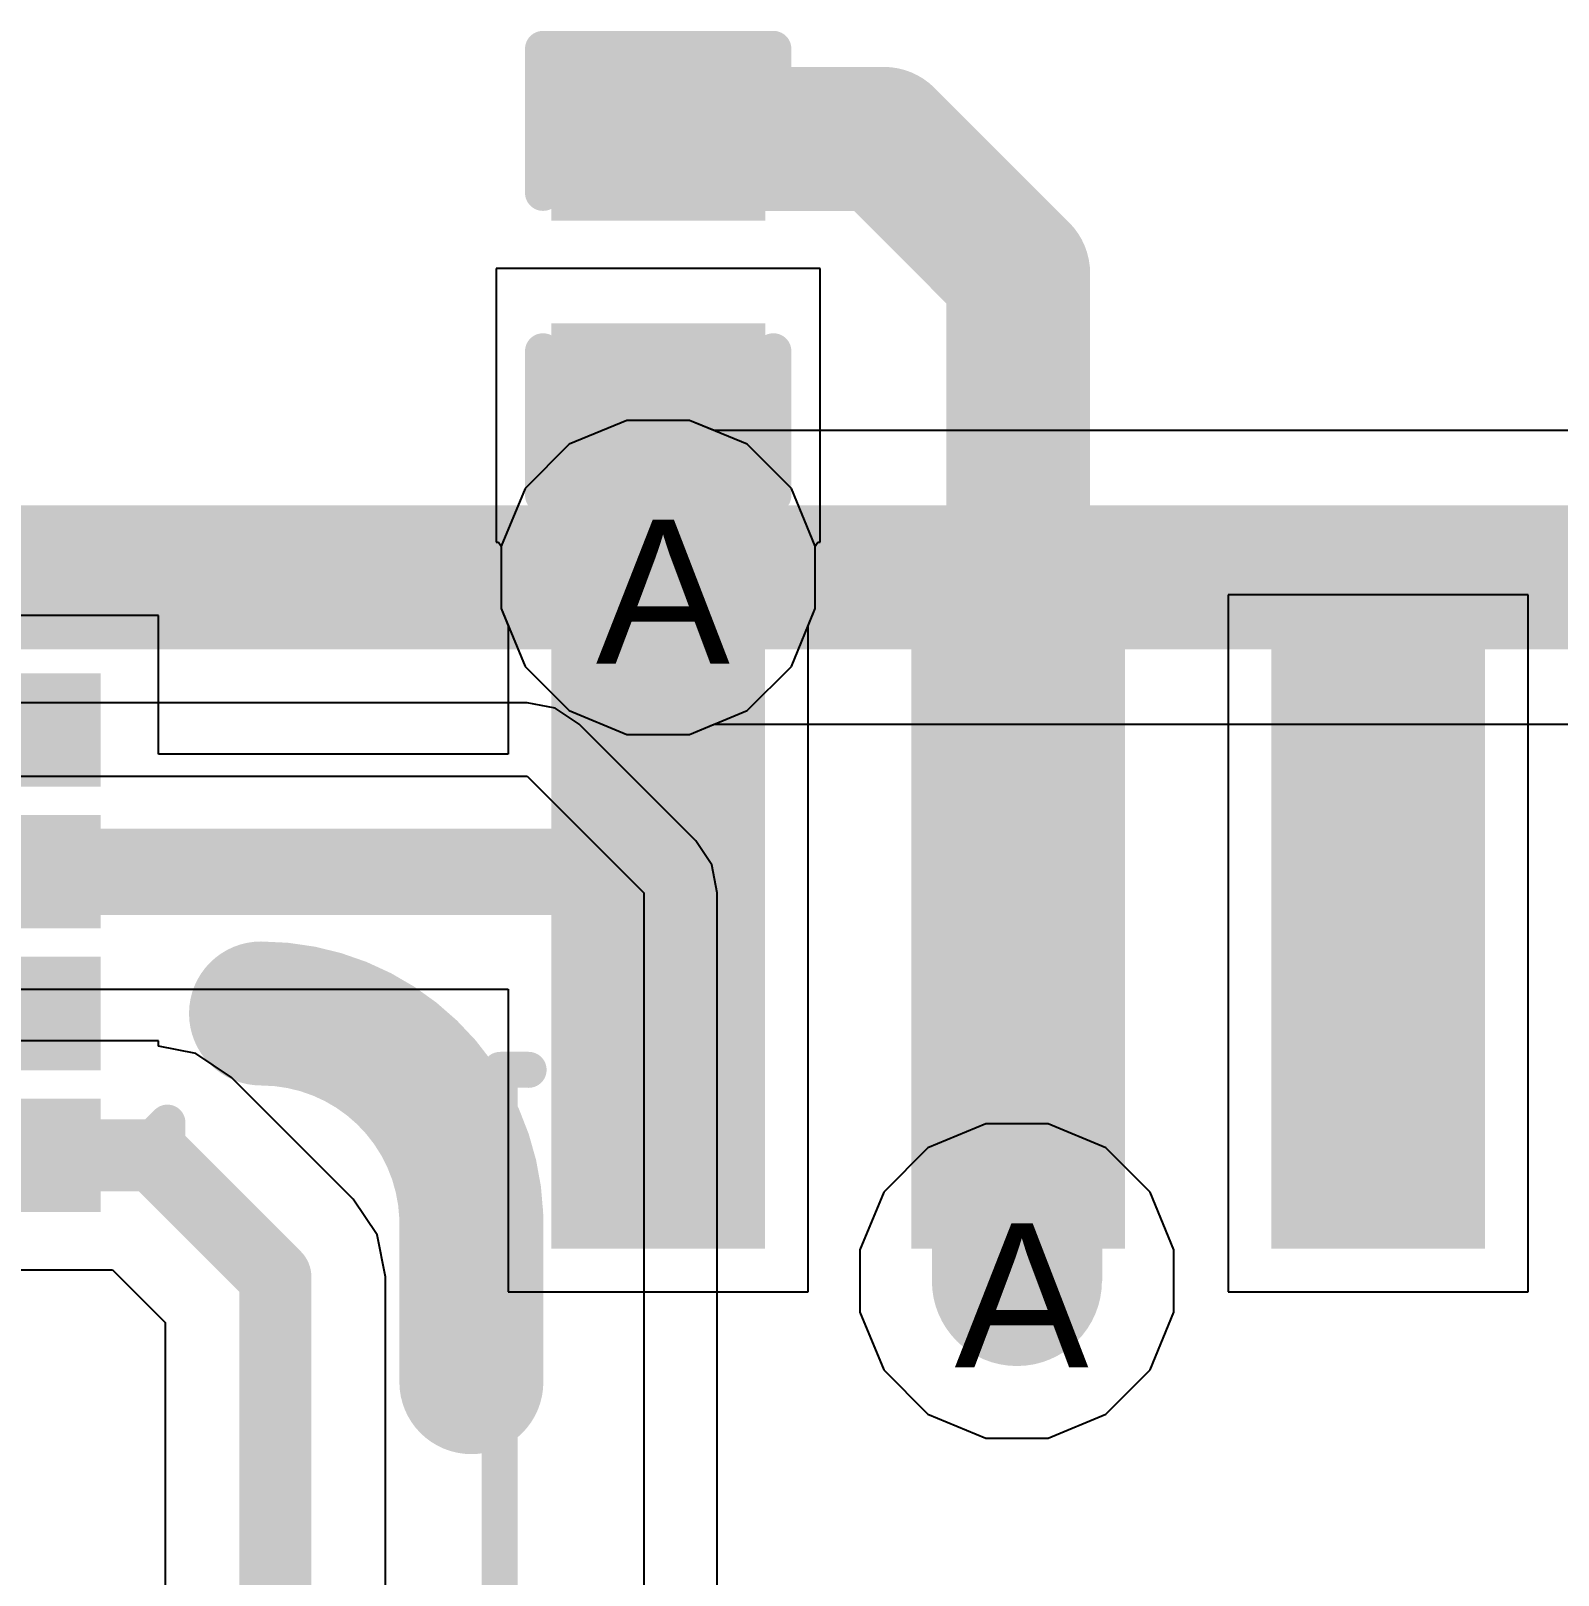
# Model space of a CAD drawing. Header units: inches. Extents: x 0 to 5271, y 0 to 5417.
# Drawn here: x 108.26 to 113.64, y 14.02 to 19.47 of the extents above; entities that cross this region are included whole.
import ezdxf

# ---------------------------------------------------------------- set-up
doc = ezdxf.new("R2010")
doc.units = ezdxf.units.IN
for name, color, linetype in [('Bottom Layer', 5, 'Continuous'), ('Drill Drawing', 1, 'Continuous'), ('L2_GND1', 16, 'Continuous'), ('L3_SIG1', 76, 'Continuous'), ('L4_PWR', 90, 'Continuous'), ('L5_GND2', 156, 'Continuous'), ('L6_SIG2', 130, 'Continuous'), ('L7_GND3', 216, 'Continuous'), ('Top Layer', 1, 'Continuous'), ('Top Overlay', 2, 'Continuous'), ('Top Paste', 8, 'Continuous'), ('Top Solder', 216, 'Continuous'), ('Via Holes', 16, 'Continuous')]:
    doc.layers.add(name, color=color, linetype=linetype)
doc.styles.add('Arial', font='', dxfattribs={"height": 0.2})
doc.styles.get('Arial').set_extended_font_data('Arial')

# ---------------------------------------------------------------- blocks, each defined once
blk = doc.blocks.new('SOIC_16_412')
at = {"layer": 'Top Layer'}
for points in [[(-3.385, 4.72), (-1.435, 4.72), (-1.435, 4.17), (-3.385, 4.17)], [(1.435, 4.72), (3.385, 4.72), (3.385, 4.17), (1.435, 4.17)], [(-3.385, 3.45), (-1.435, 3.45), (-1.435, 2.9), (-3.385, 2.9)], [(1.435, 3.45), (3.385, 3.45), (3.385, 2.9), (1.435, 2.9)], [(-3.385, 2.18), (-1.435, 2.18), (-1.435, 1.63), (-3.385, 1.63)], [(1.435, 2.18), (3.385, 2.18), (3.385, 1.63), (1.435, 1.63)], [(-3.385, 0.91), (-1.435, 0.91), (-1.435, 0.36), (-3.385, 0.36)], [(1.435, 0.91), (3.385, 0.91), (3.385, 0.36), (1.435, 0.36)], [(-3.385, -0.36), (-1.435, -0.36), (-1.435, -0.91), (-3.385, -0.91)], [(1.435, -0.36), (3.385, -0.36), (3.385, -0.91), (1.435, -0.91)], [(-3.385, -1.63), (-1.435, -1.63), (-1.435, -2.18), (-3.385, -2.18)], [(1.435, -1.63), (3.385, -1.63), (3.385, -2.18), (1.435, -2.18)], [(-3.385, -2.9), (-1.435, -2.9), (-1.435, -3.45), (-3.385, -3.45)], [(1.435, -2.9), (3.385, -2.9), (3.385, -3.45), (1.435, -3.45)], [(-3.385, -4.17), (-1.435, -4.17), (-1.435, -4.72), (-3.385, -4.72)], [(1.435, -4.17), (3.385, -4.17), (3.385, -4.72), (1.435, -4.72)]]:
    blk.add_hatch(color=1, dxfattribs=at).paths.add_polyline_path(points)
at = {"layer": 'Top Overlay'}
blk.add_hatch(color=2, dxfattribs=at).paths.add_polyline_path([(-1.3185, 4.1901), (-1.0391, 4.1901), (-1.0391, 4.6473), (-1.3185, 4.6473)])
at = {"layer": 'Top Paste'}
for points in [[(-3.385, 4.72), (-1.435, 4.72), (-1.435, 4.17), (-3.385, 4.17)], [(1.435, 4.72), (3.385, 4.72), (3.385, 4.17), (1.435, 4.17)], [(-3.385, 3.45), (-1.435, 3.45), (-1.435, 2.9), (-3.385, 2.9)], [(1.435, 3.45), (3.385, 3.45), (3.385, 2.9), (1.435, 2.9)], [(-3.385, 2.18), (-1.435, 2.18), (-1.435, 1.63), (-3.385, 1.63)], [(1.435, 2.18), (3.385, 2.18), (3.385, 1.63), (1.435, 1.63)], [(-3.385, 0.91), (-1.435, 0.91), (-1.435, 0.36), (-3.385, 0.36)], [(1.435, 0.91), (3.385, 0.91), (3.385, 0.36), (1.435, 0.36)], [(-3.385, -0.36), (-1.435, -0.36), (-1.435, -0.91), (-3.385, -0.91)], [(1.435, -0.36), (3.385, -0.36), (3.385, -0.91), (1.435, -0.91)], [(-3.385, -1.63), (-1.435, -1.63), (-1.435, -2.18), (-3.385, -2.18)], [(1.435, -1.63), (3.385, -1.63), (3.385, -2.18), (1.435, -2.18)], [(-3.385, -2.9), (-1.435, -2.9), (-1.435, -3.45), (-3.385, -3.45)], [(1.435, -2.9), (3.385, -2.9), (3.385, -3.45), (1.435, -3.45)], [(-3.385, -4.17), (-1.435, -4.17), (-1.435, -4.72), (-3.385, -4.72)], [(1.435, -4.17), (3.385, -4.17), (3.385, -4.72), (1.435, -4.72)]]:
    blk.add_hatch(color=8, dxfattribs=at).paths.add_polyline_path(points)
at = {"layer": 'Top Solder'}
for points in [[(-3.4866, 4.8216), (-1.3334, 4.8216), (-1.3334, 4.0684), (-3.4866, 4.0684)], [(1.3334, 4.8216), (3.4866, 4.8216), (3.4866, 4.0684), (1.3334, 4.0684)], [(-3.4866, 3.5516), (-1.3334, 3.5516), (-1.3334, 2.7984), (-3.4866, 2.7984)], [(1.3334, 3.5516), (3.4866, 3.5516), (3.4866, 2.7984), (1.3334, 2.7984)], [(-3.4866, 2.2816), (-1.3334, 2.2816), (-1.3334, 1.5284), (-3.4866, 1.5284)], [(1.3334, 2.2816), (3.4866, 2.2816), (3.4866, 1.5284), (1.3334, 1.5284)], [(-3.4866, 1.0116), (-1.3334, 1.0116), (-1.3334, 0.2584), (-3.4866, 0.2584)], [(1.3334, 1.0116), (3.4866, 1.0116), (3.4866, 0.2584), (1.3334, 0.2584)], [(-3.4866, -0.2584), (-1.3334, -0.2584), (-1.3334, -1.0116), (-3.4866, -1.0116)], [(1.3334, -0.2584), (3.4866, -0.2584), (3.4866, -1.0116), (1.3334, -1.0116)], [(-3.4866, -1.5284), (-1.3334, -1.5284), (-1.3334, -2.2816), (-3.4866, -2.2816)], [(1.3334, -1.5284), (3.4866, -1.5284), (3.4866, -2.2816), (1.3334, -2.2816)], [(-3.4866, -2.7984), (-1.3334, -2.7984), (-1.3334, -3.5516), (-3.4866, -3.5516)], [(1.3334, -2.7984), (3.4866, -2.7984), (3.4866, -3.5516), (1.3334, -3.5516)], [(-3.4866, -4.0684), (-1.3334, -4.0684), (-1.3334, -4.8216), (-3.4866, -4.8216)], [(1.3334, -4.0684), (3.4866, -4.0684), (3.4866, -4.8216), (1.3334, -4.8216)]]:
    blk.add_hatch(color=216, dxfattribs=at).paths.add_polyline_path(points)
at = {"layer": 'Top Overlay'}
for points in [[(-2.0798, 5.0038, 0.127, 0.127, 0), (-2.0798, 4.9022, 0.127, 0.127, 0)], [(-2.0798, 5.0038, 0.127, 0.127, 0), (1.9588, 5.0038, 0.127, 0.127, 0)], [(1.9638, 5.0022, 0.127, 0.127, 0), (1.9638, 4.9022, 0.127, 0.127, 0)], [(-3.7054, 4.5974, 0.2, 0.2, 0), (-3.5784, 4.4704, 0.2, 0.2, 0)], [(-3.7054, 4.5974, 0.2, 0.2, 0), (-3.7054, 4.3434, 0.2, 0.2, 0)], [(-3.5784, 4.4704, 0.2, 0.2, 0), (-3.7054, 4.3434, 0.2, 0.2, 0)], [(-2.0798, -4.9022, 0.127, 0.127, 0), (-2.0798, -5.0038, 0.127, 0.127, 0)], [(1.9638, -4.9022, 0.127, 0.127, 0), (1.9638, -5.0022, 0.127, 0.127, 0)], [(-2.0798, -5.0038, 0.127, 0.127, 0), (1.9588, -5.0038, 0.127, 0.127, 0)]]:
    blk.add_lwpolyline(points, format="xyseb", dxfattribs=at)
for points in [[(-2.1115, 5.0038, 0.0635, 0.0635, 1), (-2.048, 5.0038, 0.0635, 0.0635, 1)], [(-2.1115, 5.0038, 0.0635, 0.0635, 1), (-2.048, 5.0038, 0.0635, 0.0635, 1)], [(1.9271, 5.0038, 0.0635, 0.0635, 1), (1.9906, 5.0038, 0.0635, 0.0635, 1)], [(1.932, 5.0022, 0.0635, 0.0635, 1), (1.9955, 5.0022, 0.0635, 0.0635, 1)], [(-2.1115, 4.9022, 0.0635, 0.0635, 1), (-2.048, 4.9022, 0.0635, 0.0635, 1)], [(1.932, 4.9022, 0.0635, 0.0635, 1), (1.9955, 4.9022, 0.0635, 0.0635, 1)], [(-3.7554, 4.5974, 0.1, 0.1, 1), (-3.6554, 4.5974, 0.1, 0.1, 1)], [(-3.7554, 4.5974, 0.1, 0.1, 1), (-3.6554, 4.5974, 0.1, 0.1, 1)], [(-3.6284, 4.4704, 0.1, 0.1, 1), (-3.5284, 4.4704, 0.1, 0.1, 1)], [(-3.6284, 4.4704, 0.1, 0.1, 1), (-3.5284, 4.4704, 0.1, 0.1, 1)], [(-3.7554, 4.3434, 0.1, 0.1, 1), (-3.6554, 4.3434, 0.1, 0.1, 1)], [(-3.7554, 4.3434, 0.1, 0.1, 1), (-3.6554, 4.3434, 0.1, 0.1, 1)], [(-2.1115, -4.9022, 0.0635, 0.0635, 1), (-2.048, -4.9022, 0.0635, 0.0635, 1)], [(1.932, -4.9022, 0.0635, 0.0635, 1), (1.9955, -4.9022, 0.0635, 0.0635, 1)], [(-2.1115, -5.0038, 0.0635, 0.0635, 1), (-2.048, -5.0038, 0.0635, 0.0635, 1)], [(-2.1115, -5.0038, 0.0635, 0.0635, 1), (-2.048, -5.0038, 0.0635, 0.0635, 1)], [(1.9271, -5.0038, 0.0635, 0.0635, 1), (1.9906, -5.0038, 0.0635, 0.0635, 1)], [(1.932, -5.0022, 0.0635, 0.0635, 1), (1.9955, -5.0022, 0.0635, 0.0635, 1)]]:
    blk.add_lwpolyline(points, format="xyseb", close=True, dxfattribs=at)
blk = doc.blocks.new('VSSOP_8_3_1_2_1__418')
at = {"layer": 'Top Layer'}
for points in [[(-1.15, 0.9), (-1.15, 0.6), (-1.95, 0.6), (-1.95, 0.9)], [(1.95, 0.9), (1.95, 0.6), (1.15, 0.6), (1.15, 0.9)], [(-1.15, 0.4), (-1.15, 0.1), (-1.95, 0.1), (-1.95, 0.4)], [(1.95, 0.4), (1.95, 0.1), (1.15, 0.1), (1.15, 0.4)], [(-1.15, -0.1), (-1.15, -0.4), (-1.95, -0.4), (-1.95, -0.1)], [(1.95, -0.1), (1.95, -0.4), (1.15, -0.4), (1.15, -0.1)], [(-1.15, -0.6), (-1.15, -0.9), (-1.95, -0.9), (-1.95, -0.6)], [(1.95, -0.6), (1.95, -0.9), (1.15, -0.9), (1.15, -0.6)]]:
    blk.add_hatch(color=1, dxfattribs=at).paths.add_polyline_path(points)
at = {"layer": 'Top Paste'}
for points in [[(-1.15, 0.9), (-1.15, 0.6), (-1.95, 0.6), (-1.95, 0.9)], [(1.95, 0.9), (1.95, 0.6), (1.15, 0.6), (1.15, 0.9)], [(-1.15, 0.4), (-1.15, 0.1), (-1.95, 0.1), (-1.95, 0.4)], [(1.95, 0.4), (1.95, 0.1), (1.15, 0.1), (1.15, 0.4)], [(-1.15, -0.1), (-1.15, -0.4), (-1.95, -0.4), (-1.95, -0.1)], [(1.95, -0.1), (1.95, -0.4), (1.15, -0.4), (1.15, -0.1)], [(-1.15, -0.6), (-1.15, -0.9), (-1.95, -0.9), (-1.95, -0.6)], [(1.95, -0.6), (1.95, -0.9), (1.15, -0.9), (1.15, -0.6)]]:
    blk.add_hatch(color=8, dxfattribs=at).paths.add_polyline_path(points)
at = {"layer": 'Top Solder'}
for points in [[(-1.1, 0.95), (-1.1, 0.55), (-2, 0.55), (-2, 0.95)], [(2, 0.95), (2, 0.55), (1.1, 0.55), (1.1, 0.95)], [(-1.1, 0.45), (-1.1, 0.05), (-2, 0.05), (-2, 0.45)], [(2, 0.45), (2, 0.05), (1.1, 0.05), (1.1, 0.45)], [(-1.1, -0.05), (-1.1, -0.45), (-2, -0.45), (-2, -0.05)], [(2, -0.05), (2, -0.45), (1.1, -0.45), (1.1, -0.05)], [(-1.1, -0.55), (-1.1, -0.95), (-2, -0.95), (-2, -0.55)], [(2, -0.55), (2, -0.95), (1.1, -0.95), (1.1, -0.55)]]:
    blk.add_hatch(color=216, dxfattribs=at).paths.add_polyline_path(points)
at = {"layer": 'Top Overlay'}
for points in [[(-1.0668, 1.0414, 0.127, 0.127, 0), (-1.0668, 0.9144, 0.127, 0.127, 0)], [(1.0668, 1.0414, 0.127, 0.127, 0), (-1.0668, 1.0414, 0.127, 0.127, 0)], [(1.0668, 1.0414, 0.127, 0.127, 0), (1.0668, 0.9144, 0.127, 0.127, 0)], [(-2.2352, 0.889, 0.127, 0.127, 0), (-2.2352, 0.635, 0.127, 0.127, 0)], [(-2.1082, 0.762, 0.127, 0.127, 0), (-2.2352, 0.889, 0.127, 0.127, 0)], [(-2.1082, 0.762, 0.127, 0.127, 0), (-2.2352, 0.635, 0.127, 0.127, 0)], [(-1.0668, -0.9144, 0.127, 0.127, 0), (-1.0668, -1.0414, 0.127, 0.127, 0)], [(1.0668, -0.9144, 0.127, 0.127, 0), (1.0668, -1.0414, 0.127, 0.127, 0)], [(1.0668, -1.0414, 0.127, 0.127, 0), (-1.0668, -1.0414, 0.127, 0.127, 0)]]:
    blk.add_lwpolyline(points, format="xyseb", dxfattribs=at)
for points in [[(-1.0986, 1.0414, 0.0635, 0.0635, 1), (-1.0351, 1.0414, 0.0635, 0.0635, 1)], [(-1.0986, 1.0414, 0.0635, 0.0635, 1), (-1.0351, 1.0414, 0.0635, 0.0635, 1)], [(1.035, 1.0414, 0.0635, 0.0635, 1), (1.0985, 1.0414, 0.0635, 0.0635, 1)], [(1.035, 1.0414, 0.0635, 0.0635, 1), (1.0985, 1.0414, 0.0635, 0.0635, 1)], [(-2.267, 0.889, 0.0635, 0.0635, 1), (-2.2035, 0.889, 0.0635, 0.0635, 1)], [(-2.267, 0.889, 0.0635, 0.0635, 1), (-2.2035, 0.889, 0.0635, 0.0635, 1)], [(-1.0986, 0.9144, 0.0635, 0.0635, 1), (-1.0351, 0.9144, 0.0635, 0.0635, 1)], [(1.035, 0.9144, 0.0635, 0.0635, 1), (1.0985, 0.9144, 0.0635, 0.0635, 1)], [(-2.14, 0.762, 0.0635, 0.0635, 1), (-2.0765, 0.762, 0.0635, 0.0635, 1)], [(-2.14, 0.762, 0.0635, 0.0635, 1), (-2.0765, 0.762, 0.0635, 0.0635, 1)], [(-2.267, 0.635, 0.0635, 0.0635, 1), (-2.2035, 0.635, 0.0635, 0.0635, 1)], [(-2.267, 0.635, 0.0635, 0.0635, 1), (-2.2035, 0.635, 0.0635, 0.0635, 1)], [(-1.0986, -0.9144, 0.0635, 0.0635, 1), (-1.0351, -0.9144, 0.0635, 0.0635, 1)], [(1.035, -0.9144, 0.0635, 0.0635, 1), (1.0985, -0.9144, 0.0635, 0.0635, 1)], [(-1.0986, -1.0414, 0.0635, 0.0635, 1), (-1.0351, -1.0414, 0.0635, 0.0635, 1)], [(-1.0986, -1.0414, 0.0635, 0.0635, 1), (-1.0351, -1.0414, 0.0635, 0.0635, 1)], [(1.035, -1.0414, 0.0635, 0.0635, 1), (1.0985, -1.0414, 0.0635, 0.0635, 1)], [(1.035, -1.0414, 0.0635, 0.0635, 1), (1.0985, -1.0414, 0.0635, 0.0635, 1)]]:
    blk.add_lwpolyline(points, format="xyseb", close=True, dxfattribs=at)
blk = doc.blocks.new('CAP_0402_643')
at = {"layer": 'Top Layer'}
for points in [[(-0.6985, -0.3175), (-0.6985, 0.3175), (-0.2413, 0.3175), (-0.2413, -0.3175)], [(0.2413, -0.3175), (0.2413, 0.3175), (0.6985, 0.3175), (0.6985, -0.3175)]]:
    blk.add_hatch(color=1, dxfattribs=at).paths.add_polyline_path(points)
at = {"layer": 'Top Paste'}
for points in [[(-0.6985, -0.3175), (-0.6985, 0.3175), (-0.2413, 0.3175), (-0.2413, -0.3175)], [(0.2413, -0.3175), (0.2413, 0.3175), (0.6985, 0.3175), (0.6985, -0.3175)]]:
    blk.add_hatch(color=8, dxfattribs=at).paths.add_polyline_path(points)
at = {"layer": 'Top Solder'}
for points in [[(-0.7585, -0.3775), (-0.7585, 0.3775), (-0.1813, 0.3775), (-0.1813, -0.3775)], [(0.1813, -0.3775), (0.1813, 0.3775), (0.7585, 0.3775), (0.7585, -0.3775)]]:
    blk.add_hatch(color=216, dxfattribs=at).paths.add_polyline_path(points)
at = {"layer": 'Top Overlay'}
for points in [[(-0.7874, 0.4064, 0.127, 0.127, 0), (-0.7874, -0.4064, 0.127, 0.127, 0)], [(-0.7874, 0.4064, 0.127, 0.127, 0), (-0.2794, 0.4064, 0.127, 0.127, 0)], [(0.2794, 0.4064, 0.127, 0.127, 0), (0.7874, 0.4064, 0.127, 0.127, 0)], [(0.7874, 0.4064, 0.127, 0.127, 0), (0.7874, -0.4064, 0.127, 0.127, 0)], [(-0.7874, -0.4064, 0.127, 0.127, 0), (-0.2794, -0.4064, 0.127, 0.127, 0)], [(0.2794, -0.4064, 0.127, 0.127, 0), (0.7874, -0.4064, 0.127, 0.127, 0)]]:
    blk.add_lwpolyline(points, format="xyseb", dxfattribs=at)
for points in [[(-0.8191, 0.4064, 0.0635, 0.0635, 1), (-0.7556, 0.4064, 0.0635, 0.0635, 1)], [(-0.8191, 0.4064, 0.0635, 0.0635, 1), (-0.7556, 0.4064, 0.0635, 0.0635, 1)], [(-0.3111, 0.4064, 0.0635, 0.0635, 1), (-0.2476, 0.4064, 0.0635, 0.0635, 1)], [(0.2477, 0.4064, 0.0635, 0.0635, 1), (0.3112, 0.4064, 0.0635, 0.0635, 1)], [(0.7557, 0.4064, 0.0635, 0.0635, 1), (0.8192, 0.4064, 0.0635, 0.0635, 1)], [(0.7557, 0.4064, 0.0635, 0.0635, 1), (0.8192, 0.4064, 0.0635, 0.0635, 1)], [(-0.8191, -0.4064, 0.0635, 0.0635, 1), (-0.7556, -0.4064, 0.0635, 0.0635, 1)], [(-0.8191, -0.4064, 0.0635, 0.0635, 1), (-0.7556, -0.4064, 0.0635, 0.0635, 1)], [(-0.3111, -0.4064, 0.0635, 0.0635, 1), (-0.2476, -0.4064, 0.0635, 0.0635, 1)], [(0.2477, -0.4064, 0.0635, 0.0635, 1), (0.3112, -0.4064, 0.0635, 0.0635, 1)], [(0.7557, -0.4064, 0.0635, 0.0635, 1), (0.8192, -0.4064, 0.0635, 0.0635, 1)], [(0.7557, -0.4064, 0.0635, 0.0635, 1), (0.8192, -0.4064, 0.0635, 0.0635, 1)]]:
    blk.add_lwpolyline(points, format="xyseb", close=True, dxfattribs=at)

msp = doc.modelspace()

# ---------------------------------------------------------------- hatches: boundary and pattern name
at = {"layer": 'Bottom Layer'}
h = msp.add_hatch(color=5, dxfattribs=at)
edge = h.paths.add_edge_path()
edge.add_arc((110.469, 17.5444), 0.3, 0, 360)
h = msp.add_hatch(color=5, dxfattribs=at)
edge = h.paths.add_edge_path()
edge.add_arc((111.7346, 15.0622), 0.3, 0, 360)
at = {"layer": 'L2_GND1'}
h = msp.add_hatch(color=16, dxfattribs=at)
edge = h.paths.add_edge_path()
edge.add_arc((110.469, 17.5444), 0.3, 0, 360)
h = msp.add_hatch(color=16, dxfattribs=at)
edge = h.paths.add_edge_path()
edge.add_arc((111.7346, 15.0622), 0.3, 0, 360)
at = {"layer": 'L3_SIG1'}
h = msp.add_hatch(color=76, dxfattribs=at)
edge = h.paths.add_edge_path()
edge.add_arc((110.469, 17.5444), 0.3, 0, 360)
h = msp.add_hatch(color=76, dxfattribs=at)
edge = h.paths.add_edge_path()
edge.add_arc((111.7346, 15.0622), 0.3, 0, 360)
at = {"layer": 'L4_PWR'}
h = msp.add_hatch(color=90, dxfattribs=at)
edge = h.paths.add_edge_path()
edge.add_arc((110.469, 17.5444), 0.3, 0, 360)
h = msp.add_hatch(color=90, dxfattribs=at)
edge = h.paths.add_edge_path()
edge.add_arc((111.7346, 15.0622), 0.3, 0, 360)
at = {"layer": 'L5_GND2'}
h = msp.add_hatch(color=156, dxfattribs=at)
edge = h.paths.add_edge_path()
edge.add_arc((110.469, 17.5444), 0.3, 0, 360)
h = msp.add_hatch(color=156, dxfattribs=at)
edge = h.paths.add_edge_path()
edge.add_arc((111.7346, 15.0622), 0.3, 0, 360)
at = {"layer": 'L6_SIG2'}
h = msp.add_hatch(color=130, dxfattribs=at)
edge = h.paths.add_edge_path()
edge.add_arc((110.469, 17.5444), 0.3, 0, 360)
h = msp.add_hatch(color=130, dxfattribs=at)
edge = h.paths.add_edge_path()
edge.add_arc((111.7346, 15.0622), 0.3, 0, 360)
at = {"layer": 'L7_GND3'}
h = msp.add_hatch(color=216, dxfattribs=at)
edge = h.paths.add_edge_path()
edge.add_arc((110.469, 17.5444), 0.3, 0, 360)
h = msp.add_hatch(color=216, dxfattribs=at)
edge = h.paths.add_edge_path()
edge.add_arc((111.7346, 15.0622), 0.3, 0, 360)
at = {"layer": 'Top Layer'}
for points in [[(110.7865, 18.8375), (110.7865, 19.3455), (110.1515, 19.3455), (110.1515, 18.8375)], [(111.4346, 15.0622), (112.0356, 15.0622), (112.0356, 17.2284), (111.4346, 17.2284)]]:
    msp.add_hatch(color=1, dxfattribs=at).paths.add_polyline_path(points)
h = msp.add_hatch(color=1, dxfattribs=at)
edge = h.paths.add_edge_path()
edge.add_arc((110.469, 17.5444), 0.3, 0, 360)
h = msp.add_hatch(color=1, dxfattribs=at)
edge = h.paths.add_edge_path()
edge.add_arc((111.7346, 15.0622), 0.3, 0, 360)
at = {"layer": 'Via Holes'}
h = msp.add_hatch(color=7, dxfattribs=at)
edge = h.paths.add_edge_path()
edge.add_arc((110.469, 17.5444), 0.15, 0, 360)
h = msp.add_hatch(color=7, dxfattribs=at)
edge = h.paths.add_edge_path()
edge.add_arc((111.7346, 15.0622), 0.15, 0, 360)

# ---------------------------------------------------------------- linework, layer by layer
at = {"layer": 'Bottom Layer'}
for p, q in [((110.3588, 18.0984), (110.1552, 18.0141)), ((110.5792, 18.0984), (110.3588, 18.0984)), ((110.6662, 18.0624), (110.5792, 18.0984)), ((116.0551, 18.0624), (110.6662, 18.0624)), ((110.1552, 18.0141), (109.9994, 17.8583)), ((109.9994, 17.8583), (109.915, 17.6546)), ((109.915, 17.6546), (109.915, 17.4342)), ((109.915, 17.4342), (109.9994, 17.2306)), ((109.9994, 17.2306), (110.1552, 17.0748)), ((110.1552, 17.0748), (110.3588, 16.9904)), ((110.5792, 16.9904), (110.6662, 17.0265)), ((110.6662, 17.0265), (116.4168, 17.0265)), ((110.3588, 16.9904), (110.5792, 16.9904))]:
    msp.add_line(p, q, dxfattribs=at)
msp.add_lwpolyline([(110.469, 17.5444, 0.508, 0.508, 0), (116.4168, 17.5444, 0.508, 0.508, 0)], format="xyseb", dxfattribs=at)
msp.add_lwpolyline([(110.342, 17.5444, 0.254, 0.254, 1), (110.596, 17.5444, 0.254, 0.254, 1)], format="xyseb", close=True, dxfattribs=at)
at = {"layer": 'L2_GND1'}
for p, q in [((110.3588, 18.0984), (110.1552, 18.0141)), ((110.5792, 18.0984), (110.3588, 18.0984)), ((110.7828, 18.0141), (110.5792, 18.0984)), ((110.1552, 18.0141), (109.9994, 17.8583)), ((110.9387, 17.8583), (110.7828, 18.0141)), ((109.9994, 17.8583), (109.915, 17.6546)), ((111.023, 17.6546), (110.9387, 17.8583)), ((109.915, 17.6546), (109.915, 17.4342)), ((111.023, 17.4342), (111.023, 17.6546)), ((109.915, 17.4342), (109.9994, 17.2306)), ((110.9387, 17.2306), (111.023, 17.4342)), ((109.9994, 17.2306), (110.1552, 17.0748)), ((110.7828, 17.0748), (110.9387, 17.2306)), ((110.1552, 17.0748), (110.3588, 16.9904)), ((110.5792, 16.9904), (110.7828, 17.0748)), ((110.3588, 16.9904), (110.5792, 16.9904))]:
    msp.add_line(p, q, dxfattribs=at)
at = {"layer": 'L3_SIG1'}
for p, q in [((110.3588, 18.0984), (110.1552, 18.0141)), ((110.5792, 18.0984), (110.3588, 18.0984)), ((110.7828, 18.0141), (110.5792, 18.0984)), ((110.1552, 18.0141), (109.9994, 17.8583)), ((110.9387, 17.8583), (110.7828, 18.0141)), ((109.9994, 17.8583), (109.915, 17.6546)), ((111.023, 17.6546), (110.9387, 17.8583)), ((109.915, 17.6546), (109.915, 17.4342)), ((111.023, 17.4342), (111.023, 17.6546)), ((109.915, 17.4342), (109.9994, 17.2306)), ((110.9387, 17.2306), (111.023, 17.4342)), ((109.9994, 17.2306), (110.1552, 17.0748)), ((110.7828, 17.0748), (110.9387, 17.2306)), ((110.1552, 17.0748), (110.3588, 16.9904)), ((110.5792, 16.9904), (110.7828, 17.0748)), ((110.3588, 16.9904), (110.5792, 16.9904))]:
    msp.add_line(p, q, dxfattribs=at)
at = {"layer": 'L4_PWR'}
for p, q in [((110.0068, 17.1024), (105.7521, 17.1024)), ((110.1059, 17.0827), (110.0068, 17.1024)), ((110.1899, 17.0265), (110.1059, 17.0827)), ((110.6016, 16.6148), (110.1899, 17.0265)), ((105.7521, 16.8434), (110.0068, 16.8434)), ((110.0068, 16.8434), (110.4184, 16.4317)), ((110.6577, 16.5308), (110.6016, 16.6148)), ((110.6774, 16.4317), (110.6577, 16.5308)), ((110.4184, 16.4317), (110.4184, 4.4704)), ((110.6774, 4.4704), (110.6774, 16.4317)), ((111.6244, 15.6162), (111.4208, 15.5319)), ((111.8448, 15.6162), (111.6244, 15.6162)), ((112.0484, 15.5319), (111.8448, 15.6162)), ((111.4208, 15.5319), (111.2649, 15.376)), ((112.2043, 15.376), (112.0484, 15.5319)), ((111.2649, 15.376), (111.1806, 15.1724)), ((112.2886, 15.1724), (112.2043, 15.376)), ((111.1806, 15.1724), (111.1806, 14.952)), ((112.2886, 14.952), (112.2886, 15.1724)), ((111.1806, 14.952), (111.2649, 14.7484)), ((112.2043, 14.7484), (112.2886, 14.952)), ((111.2649, 14.7484), (111.4208, 14.5925)), ((112.0484, 14.5925), (112.2043, 14.7484)), ((111.4208, 14.5925), (111.6244, 14.5082)), ((111.8448, 14.5082), (112.0484, 14.5925)), ((111.6244, 14.5082), (111.8448, 14.5082))]:
    msp.add_line(p, q, dxfattribs=at)
for points in [[(103.6574, 17.5444, 0.508, 0.508, 0), (110.469, 17.5444, 0.508, 0.508, 0)], [(110.469, 17.5444, 0.508, 0.508, 0), (117.6809, 17.5444, 0.508, 0.508, 0)], [(109.0676, 16.006, 0.508, 0.508, -0.40329), (109.8095, 15.2914, 0.508, 0.508, 0)], [(109.8098, 14.7054, 0.508, 0.508, 0), (109.8098, 15.2744, 0.508, 0.508, 0)]]:
    msp.add_lwpolyline(points, format="xyseb", dxfattribs=at)
for points in [[(110.342, 17.5444, 0.254, 0.254, 1), (110.596, 17.5444, 0.254, 0.254, 1)], [(110.342, 17.5444, 0.254, 0.254, 1), (110.596, 17.5444, 0.254, 0.254, 1)], [(108.9406, 16.006, 0.254, 0.254, 1), (109.1946, 16.006, 0.254, 0.254, 1)], [(109.6825, 15.2914, 0.254, 0.254, 1), (109.9365, 15.2914, 0.254, 0.254, 1)], [(109.6828, 15.2744, 0.254, 0.254, 1), (109.9368, 15.2744, 0.254, 0.254, 1)], [(109.6828, 14.7054, 0.254, 0.254, 1), (109.9368, 14.7054, 0.254, 0.254, 1)]]:
    msp.add_lwpolyline(points, format="xyseb", close=True, dxfattribs=at)
at = {"layer": 'L5_GND2'}
for p, q in [((110.3588, 18.0984), (110.1552, 18.0141)), ((110.5792, 18.0984), (110.3588, 18.0984)), ((110.7828, 18.0141), (110.5792, 18.0984)), ((110.1552, 18.0141), (109.9994, 17.8583)), ((110.9387, 17.8583), (110.7828, 18.0141)), ((109.9994, 17.8583), (109.915, 17.6546)), ((111.023, 17.6546), (110.9387, 17.8583)), ((109.915, 17.6546), (109.915, 17.4342)), ((111.023, 17.4342), (111.023, 17.6546)), ((109.915, 17.4342), (109.9994, 17.2306)), ((110.9387, 17.2306), (111.023, 17.4342)), ((109.9994, 17.2306), (110.1552, 17.0748)), ((110.7828, 17.0748), (110.9387, 17.2306)), ((110.1552, 17.0748), (110.3588, 16.9904)), ((110.5792, 16.9904), (110.7828, 17.0748)), ((110.3588, 16.9904), (110.5792, 16.9904))]:
    msp.add_line(p, q, dxfattribs=at)
at = {"layer": 'L6_SIG2'}
for p, q in [((110.3588, 18.0984), (110.1552, 18.0141)), ((110.5792, 18.0984), (110.3588, 18.0984)), ((110.7828, 18.0141), (110.5792, 18.0984)), ((110.1552, 18.0141), (109.9994, 17.8583)), ((110.9387, 17.8583), (110.7828, 18.0141)), ((109.9994, 17.8583), (109.915, 17.6546)), ((111.023, 17.6546), (110.9387, 17.8583)), ((109.915, 17.6546), (109.915, 17.4342)), ((111.023, 17.4342), (111.023, 17.6546)), ((109.915, 17.4342), (109.9994, 17.2306)), ((110.9387, 17.2306), (111.023, 17.4342)), ((109.9994, 17.2306), (110.1552, 17.0748)), ((110.7828, 17.0748), (110.9387, 17.2306)), ((110.1552, 17.0748), (110.3588, 16.9904)), ((110.5792, 16.9904), (110.7828, 17.0748)), ((110.3588, 16.9904), (110.5792, 16.9904))]:
    msp.add_line(p, q, dxfattribs=at)
at = {"layer": 'L7_GND3'}
for p, q in [((110.3588, 18.0984), (110.1552, 18.0141)), ((110.5792, 18.0984), (110.3588, 18.0984)), ((110.7828, 18.0141), (110.5792, 18.0984)), ((110.1552, 18.0141), (109.9994, 17.8583)), ((110.9387, 17.8583), (110.7828, 18.0141)), ((109.9994, 17.8583), (109.915, 17.6546)), ((111.023, 17.6546), (110.9387, 17.8583)), ((109.915, 17.6546), (109.915, 17.4342)), ((111.023, 17.4342), (111.023, 17.6546)), ((109.915, 17.4342), (109.9994, 17.2306)), ((110.9387, 17.2306), (111.023, 17.4342)), ((109.9994, 17.2306), (110.1552, 17.0748)), ((110.7828, 17.0748), (110.9387, 17.2306)), ((110.1552, 17.0748), (110.3588, 16.9904)), ((110.5792, 16.9904), (110.7828, 17.0748)), ((110.3588, 16.9904), (110.5792, 16.9904))]:
    msp.add_line(p, q, dxfattribs=at)
at = {"layer": 'Top Layer'}
for p, q in [((111.0405, 18.6343), (109.8975, 18.6343)), ((109.8975, 18.6343), (109.8975, 17.6691)), ((111.0405, 17.6691), (111.0405, 18.6343)), ((109.8975, 17.6691), (109.9053, 17.6691)), ((109.9053, 17.6691), (109.915, 17.6546)), ((109.915, 17.6546), (109.915, 17.4342)), ((111.023, 17.6546), (111.0327, 17.6691)), ((111.023, 17.4342), (111.023, 17.6546)), ((111.0327, 17.6691), (111.0405, 17.6691)), ((109.915, 17.4342), (109.94, 17.3739)), ((110.998, 17.3739), (111.023, 17.4342)), ((113.538, 17.4824), (112.48, 17.4824)), ((112.48, 17.4824), (112.48, 15.0244)), ((113.538, 15.0244), (113.538, 17.4824)), ((108.7062, 17.41), (107.3982, 17.41)), ((108.7062, 16.9204), (108.7062, 17.41)), ((109.94, 17.3739), (109.94, 16.9204)), ((110.998, 15.0244), (110.998, 17.3739)), ((109.94, 16.9204), (108.7062, 16.9204)), ((108.0522, 16.0917), (109.94, 16.0917)), ((109.94, 16.0917), (109.94, 15.0244)), ((108.7062, 15.91), (107.3982, 15.91)), ((108.7062, 15.891), (108.7062, 15.91)), ((108.8377, 15.8649), (108.7062, 15.891)), ((108.9637, 15.7807), (108.8377, 15.8649)), ((109.3931, 15.3513), (108.9637, 15.7807)), ((109.4773, 15.2253), (109.3931, 15.3513)), ((109.5069, 15.0766), (109.4773, 15.2253)), ((107.3982, 15.102), (108.5436, 15.102)), ((108.5436, 15.102), (108.7299, 14.9157)), ((109.5069, 13.5807), (109.5069, 15.0766)), ((109.94, 15.0244), (110.998, 15.0244)), ((112.48, 15.0244), (113.538, 15.0244)), ((108.7299, 14.9157), (108.7299, 6.9627))]:
    msp.add_line(p, q, dxfattribs=at)
for points in [[(110.469, 19.0915, 0.508, 0.508, 0), (111.2646, 19.0915, 0.508, 0.508, 0)], [(111.2646, 19.0915, 0.508, 0.508, 0), (111.739, 18.6171, 0.508, 0.508, 0)], [(111.739, 16.2534, 0.508, 0.508, 0), (111.739, 18.6171, 0.508, 0.508, 0)], [(110.469, 17.5444, 0.3048, 0.3048, 0), (110.469, 18.1517, 0.3048, 0.3048, 0)], [(110.469, 16.5578, 0.3048, 0.3048, 0), (110.469, 17.5444, 0.3048, 0.3048, 0)], [(108.0522, 16.506, 0.3048, 0.3048, 0), (110.3441, 16.506, 0.3048, 0.3048, 0)], [(108.0522, 15.506, 0.254, 0.254, 0), (108.689, 15.506, 0.254, 0.254, 0)], [(108.689, 15.506, 0.254, 0.254, 0), (109.1184, 15.0766, 0.254, 0.254, 0)], [(109.1184, 6.9627, 0.254, 0.254, 0), (109.1184, 15.0766, 0.254, 0.254, 0)]]:
    msp.add_lwpolyline(points, format="xyseb", dxfattribs=at)
for points in [[(110.342, 19.0915, 0.254, 0.254, 1), (110.596, 19.0915, 0.254, 0.254, 1)], [(111.1376, 19.0915, 0.254, 0.254, 1), (111.3916, 19.0915, 0.254, 0.254, 1)], [(111.1376, 19.0915, 0.254, 0.254, 1), (111.3916, 19.0915, 0.254, 0.254, 1)], [(111.612, 18.6171, 0.254, 0.254, 1), (111.866, 18.6171, 0.254, 0.254, 1)], [(111.612, 18.6171, 0.254, 0.254, 1), (111.866, 18.6171, 0.254, 0.254, 1)], [(110.3928, 18.1517, 0.1524, 0.1524, 1), (110.5452, 18.1517, 0.1524, 0.1524, 1)], [(110.3928, 17.5444, 0.1524, 0.1524, 1), (110.5452, 17.5444, 0.1524, 0.1524, 1)], [(110.3928, 17.5444, 0.1524, 0.1524, 1), (110.5452, 17.5444, 0.1524, 0.1524, 1)], [(110.3928, 16.5578, 0.1524, 0.1524, 1), (110.5452, 16.5578, 0.1524, 0.1524, 1)], [(110.2679, 16.506, 0.1524, 0.1524, 1), (110.4203, 16.506, 0.1524, 0.1524, 1)], [(111.612, 16.2534, 0.254, 0.254, 1), (111.866, 16.2534, 0.254, 0.254, 1)], [(108.6255, 15.506, 0.127, 0.127, 1), (108.7525, 15.506, 0.127, 0.127, 1)], [(108.6255, 15.506, 0.127, 0.127, 1), (108.7525, 15.506, 0.127, 0.127, 1)], [(109.0549, 15.0766, 0.127, 0.127, 1), (109.1819, 15.0766, 0.127, 0.127, 1)], [(109.0549, 15.0766, 0.127, 0.127, 1), (109.1819, 15.0766, 0.127, 0.127, 1)]]:
    msp.add_lwpolyline(points, format="xyseb", close=True, dxfattribs=at)

# ---------------------------------------------------------------- block references
for name, p, rotation in [('CAP_0402_643', (110.469, 18.6216), 90), ('VSSOP_8_3_1_2_1__418', (106.5022, 16.256), 180), ('SOIC_16_412', (114.914, 13.8434), 90)]:
    msp.add_blockref(name, p, dxfattribs=dict(rotation=rotation))

# ---------------------------------------------------------------- texts
at = {"layer": 'Drill Drawing', "style": 'Arial'}
for p in [(110.2489, 17.2397), (111.5145, 14.7575)]:
    msp.add_text('A', height=0.508, dxfattribs=at).set_placement(p)

doc.saveas('drawing.dxf')
